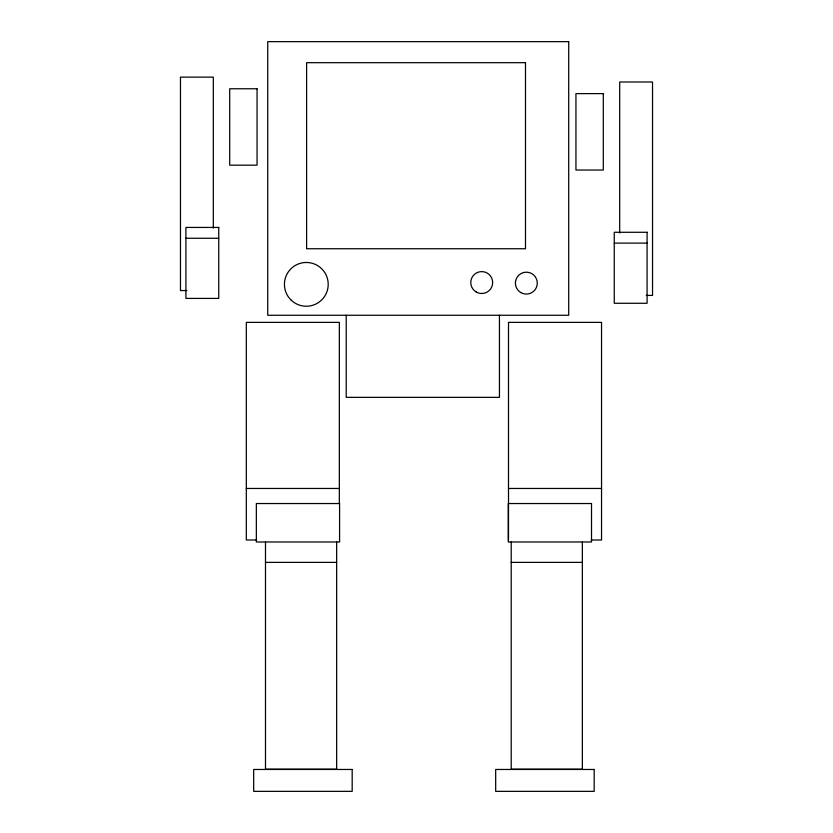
<?xml version="1.0" encoding="UTF-8"?>
<svg xmlns="http://www.w3.org/2000/svg" width="833" height="833" viewBox="0 0 833 833"><rect width="100%" height="100%" fill="white"/><g stroke="black" fill="none" stroke-linecap="round" stroke-linejoin="round"><path stroke-width="1.25" d="M185.915 238.259L218.746 238.259M614.254 243.111L647.085 243.111M186.79 290.55L180.469 290.55L180.469 77.136L213.31 77.136L213.31 228.086M646.21 295.403L652.531 295.403L652.531 81.988L619.69 81.988L619.69 232.948M246.318 488.461L339.343 488.461M508.505 488.461L601.541 488.461M256.658 540.003L246.318 540.003L246.318 322.371L339.343 322.371L339.343 503.923M591.201 540.003L601.541 540.003L601.541 322.371L508.505 322.371L508.505 540.003M265.498 562.379L336.647 562.379M511.212 562.379L582.35 562.379M582.35 542.023L582.35 769.182L511.212 769.182L511.212 542.023M499.446 315.259L499.446 397.351L346.216 397.351L346.216 315.259M336.647 542.023L336.647 769.182L265.498 769.182L265.498 542.023M568.71 41.65L267.737 41.65L267.737 315.259L568.71 315.259L568.71 41.65M525.498 62.683L306.606 62.683L306.606 248.744L525.498 248.744L525.498 62.683M257.053 88.767L229.7 88.767L229.7 165.163L257.053 165.163L257.053 88.767M603.3 93.619L575.947 93.619L575.947 170.026L603.3 170.026L603.3 93.619M218.746 227.43L185.915 227.43L185.915 298.412L218.746 298.412L218.746 227.43M647.085 232.282L614.254 232.282L614.254 303.274L647.085 303.274L647.085 232.282M339.583 503.538L256.345 503.538L256.345 541.991L339.583 541.991L339.583 503.538M591.513 503.538L508.276 503.538L508.276 541.991L591.513 541.991L591.513 503.538M352.182 769.463L253.68 769.463L253.68 791.35L352.182 791.35L352.182 769.463M594.179 769.463L495.677 769.463L495.677 791.35L594.179 791.35L594.179 769.463M290.842 299.828A21.887 21.887 0 0 0 327.463 290.019A21.887 21.887 0 0 0 300.661 263.207A21.887 21.887 0 0 0 290.842 299.828M520.875 292.612A10.944 10.944 0 0 0 537.285 283.126A10.944 10.944 0 0 0 520.875 273.651A10.944 10.944 0 0 0 520.875 292.612M476.247 292.029A10.944 10.944 0 0 0 492.667 282.554A10.944 10.944 0 0 0 476.247 273.078A10.944 10.944 0 0 0 476.247 292.029"/></g></svg>
